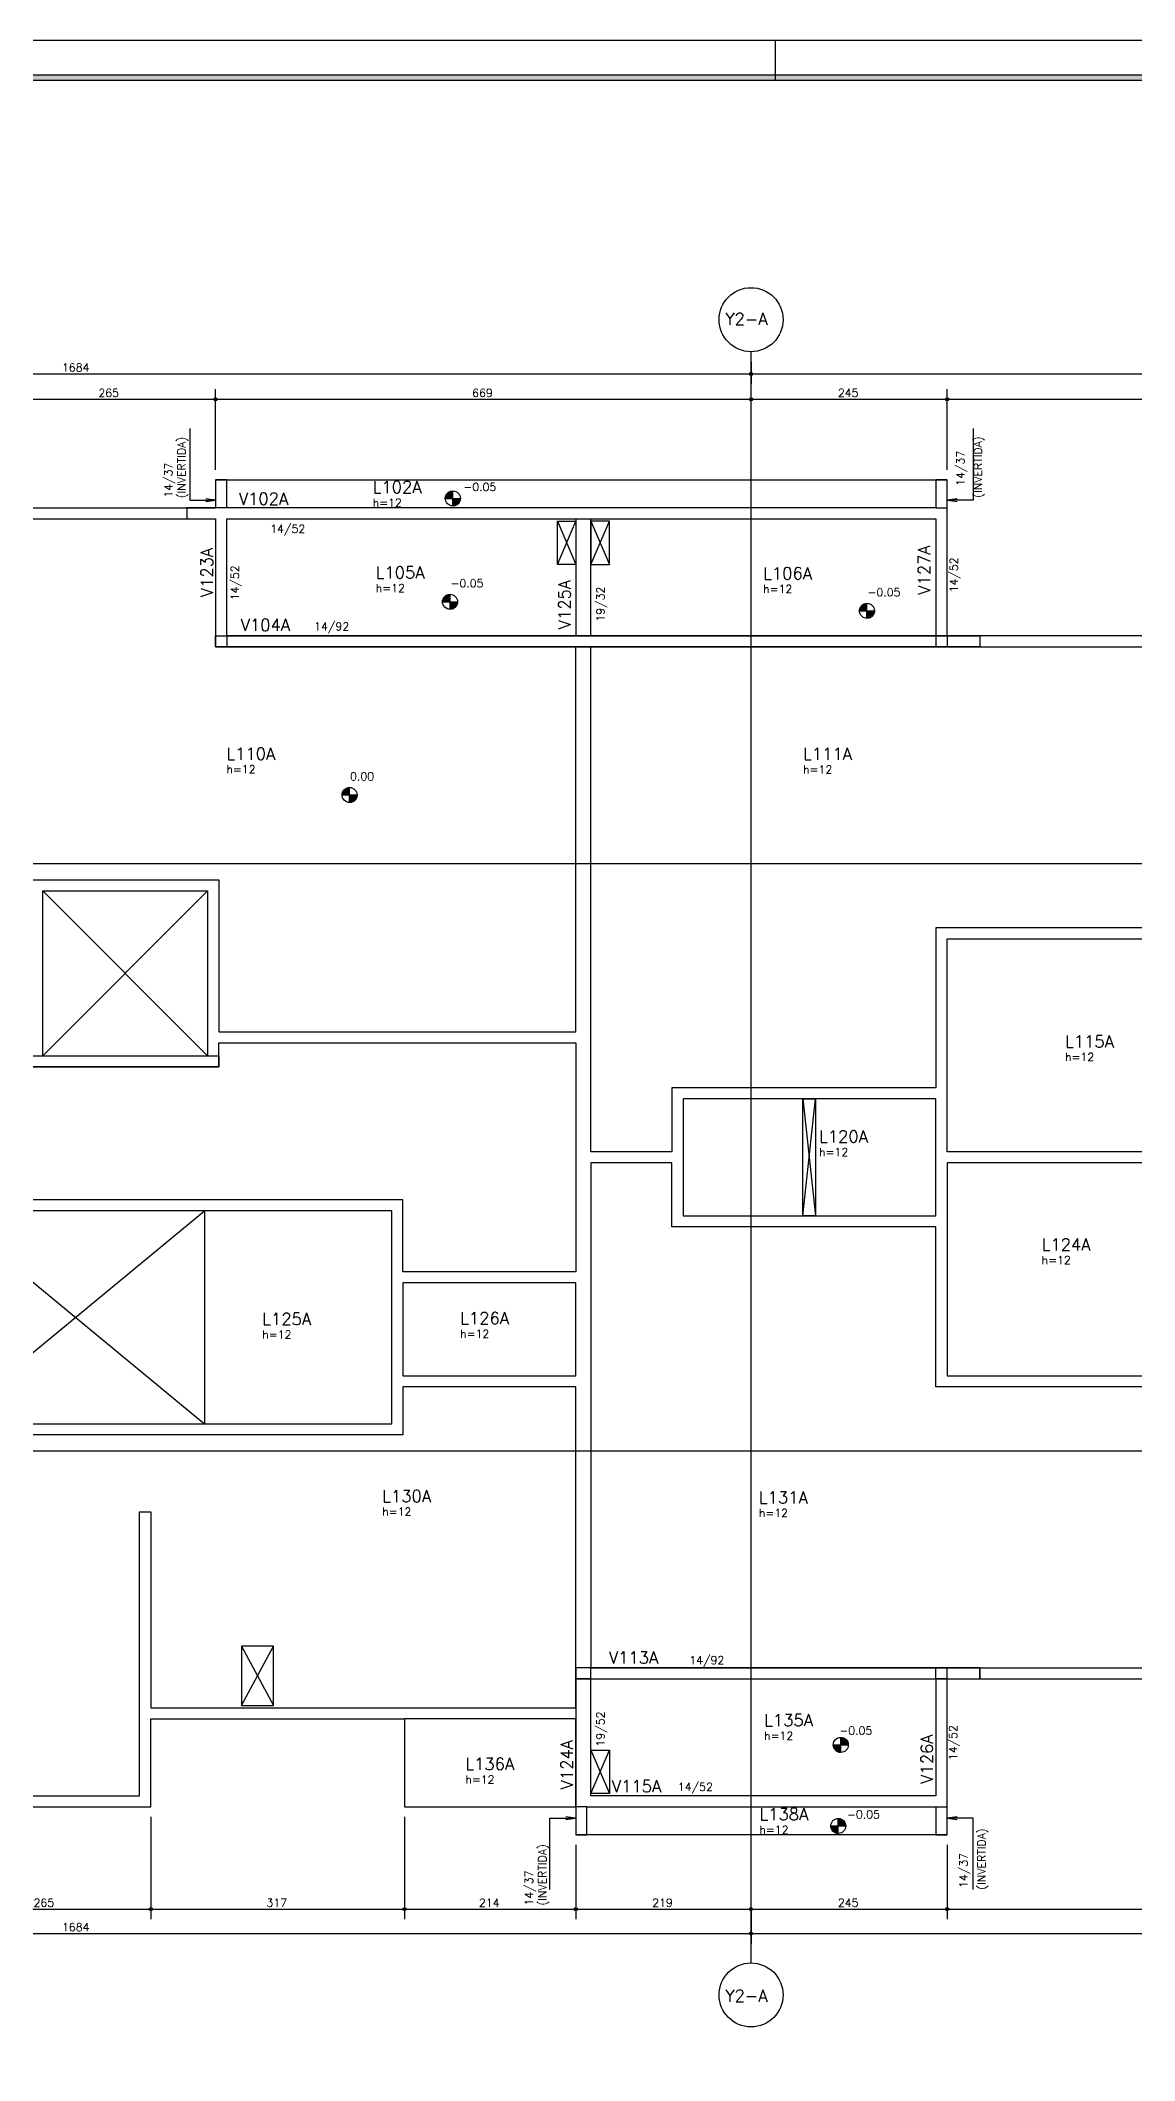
# Model space of a CAD drawing. Extents: x 187 to 6132, y -1204 to 3001.
# Drawn here: x 2439 to 3806, y 476 to 3001 of the extents above; entities that cross this region are included whole.
import ezdxf

# ---------------------------------------------------------------- set-up
doc = ezdxf.new("R2010")
doc.units = 0
doc.header["$LTSCALE"] = 100
doc.header["$MEASUREMENT"] = 0
doc.linetypes.add('ESTILO_TQS_0001', pattern=[0.85, 0.7, -0.15])
doc.linetypes.add('ESTILO_TQS_0002', pattern=[0.3, 0.2, -0.1])
doc.layers.get('0').update_dxf_attribs({"color": 245, "linetype": 'CONTINUOUS'})
for name, color, linetype in [('01', 7, 'CONTINUOUS'), ('10', 7, 'CONTINUOUS'), ('100', 7, 'CONTINUOUS'), ('104', 7, 'CONTINUOUS'), ('11', 7, 'CONTINUOUS'), ('13', 7, 'CONTINUOUS'), ('18', 4, 'CONTINUOUS'), ('19', 5, 'CONTINUOUS'), ('201', 7, 'ESTILO_TQS_0001'), ('210', 7, 'ESTILO_TQS_0002'), ('221', 102, 'CONTINUOUS'), ('223', 6, 'CONTINUOUS'), ('8', 7, 'CONTINUOUS')]:
    doc.layers.add(name, color=color, linetype=linetype)
doc.styles.get("Standard").update_dxf_attribs({"font": 'ROMANS.SHX'})

msp = doc.modelspace()

# ---------------------------------------------------------------- linework, layer by layer
for p, q in [((3356.530458, 3000.709975), (3356.530458, 2950.709975)), ((2944.589931, 2428.243422), (2963.339931, 2428.243422)), ((2944.612864, 2428.838023), (2953.964895, 2428.838023)), ((2944.665641, 2429.43266), (2953.964895, 2429.43266)), ((2944.761163, 2430.027297), (2953.964895, 2430.027297)), ((2944.896633, 2430.621934), (2953.964895, 2430.621934)), ((2945.073837, 2431.216535), (2953.964895, 2431.216535)), ((2945.295316, 2431.811207), (2953.964895, 2431.811207)), ((2945.56461, 2432.405808), (2953.964895, 2432.405808)), ((2945.886475, 2433.000445), (2953.964895, 2433.000445)), ((2946.267492, 2433.595082), (2953.964895, 2433.595082)), ((2946.71703, 2434.189719), (2953.964895, 2434.189719)), ((2947.248751, 2434.78432), (2953.964895, 2434.78432)), ((2947.884256, 2435.379001), (2953.964895, 2435.379001)), ((2948.660702, 2435.973602), (2953.964895, 2435.973602)), ((2949.653548, 2436.568239), (2953.964895, 2436.568239)), ((2951.078087, 2437.162876), (2953.964895, 2437.162876)), ((2953.964931, 2418.868422), (2953.964931, 2437.618422)), ((2953.964931, 2418.868422), (2953.964931, 2437.618422)), ((2953.964931, 2418.868422), (2953.964931, 2428.243422)), ((2953.964931, 2428.243422), (2963.339931, 2428.243422)), ((2953.964931, 2427.648786), (2963.319919, 2427.648786)), ((2953.964931, 2427.054149), (2963.264185, 2427.054149)), ((2953.964931, 2426.459512), (2963.168627, 2426.459512)), ((2953.964931, 2425.864875), (2963.033194, 2425.864875)), ((2953.964931, 2425.270274), (2962.855989, 2425.270274)), ((2953.964931, 2424.675637), (2962.63451, 2424.675637)), ((2962.63451, 2424.675637), (2962.365216, 2424.081001)), ((2962.855989, 2425.270274), (2962.63451, 2424.675637)), ((2963.033194, 2425.864875), (2962.855989, 2425.270274)), ((2963.168627, 2426.459512), (2963.033194, 2425.864875)), ((2963.264185, 2427.054149), (2963.168627, 2426.459512)), ((2963.319919, 2427.648786), (2963.264185, 2427.054149)), ((2963.339931, 2428.243422), (2963.319919, 2427.648786)), ((2953.964931, 2424.081001), (2962.365216, 2424.081001)), ((2953.964931, 2423.486364), (2962.043351, 2423.486364)), ((2953.964931, 2422.891727), (2961.662334, 2422.891727)), ((2953.964931, 2422.297081), (2961.212832, 2422.297081)), ((2953.964931, 2421.702444), (2960.681075, 2421.702444)), ((2953.964931, 2421.107852), (2960.04557, 2421.107852)), ((2953.964931, 2420.513207), (2959.269125, 2420.513207)), ((2953.964931, 2419.91857), (2958.276278, 2419.91857)), ((2953.964931, 2419.323933), (2956.851775, 2419.323933)), ((2954.42001, 2418.879474), (2953.964931, 2418.868422)), ((2955.099719, 2418.937356), (2954.42001, 2418.879474)), ((2955.774878, 2419.044797), (2955.099719, 2418.937356)), ((2956.838768, 2419.323933), (2955.774878, 2419.044797)), ((2958.266523, 2419.91857), (2956.838768, 2419.323933)), ((2959.262803, 2420.513207), (2958.266523, 2419.91857)), ((2960.039547, 2421.107852), (2959.262803, 2420.513207)), ((2960.675971, 2421.702444), (2960.039547, 2421.107852)), ((2961.206136, 2422.297081), (2960.675971, 2421.702444)), ((2961.657293, 2422.891727), (2961.206136, 2422.297081)), ((2962.043351, 2423.486364), (2961.657293, 2422.891727)), ((2962.365216, 2424.081001), (2962.043351, 2423.486364)), ((2941.057675, 2299.03491), (2959.807675, 2299.03491)), ((2941.080607, 2299.629511), (2950.432639, 2299.629511)), ((2941.133384, 2300.224148), (2950.432639, 2300.224148)), ((2941.228907, 2300.818785), (2950.432639, 2300.818785)), ((2941.364376, 2301.413422), (2950.432639, 2301.413422)), ((2941.541581, 2302.008023), (2950.432639, 2302.008023)), ((2941.76306, 2302.602695), (2950.432639, 2302.602695)), ((2942.032354, 2303.197296), (2950.432639, 2303.197296)), ((2942.354219, 2303.791933), (2950.432639, 2303.791933)), ((2942.735235, 2304.38657), (2950.432639, 2304.38657)), ((2943.184774, 2304.981207), (2950.432639, 2304.981207)), ((2943.716495, 2305.575808), (2950.432639, 2305.575808)), ((2944.351999, 2306.170489), (2950.432639, 2306.170489)), ((2945.128445, 2306.76509), (2950.432639, 2306.76509)), ((2946.121292, 2307.359727), (2950.432639, 2307.359727)), ((2947.545831, 2307.954364), (2950.432639, 2307.954364)), ((2950.432675, 2289.65991), (2950.432675, 2308.40991)), ((2950.432675, 2289.65991), (2950.432675, 2308.40991)), ((2950.432675, 2289.65991), (2950.432675, 2299.03491)), ((2950.432675, 2299.03491), (2959.807675, 2299.03491)), ((2950.432675, 2298.440273), (2959.787663, 2298.440273)), ((2959.787663, 2298.440273), (2959.731929, 2297.845637)), ((2959.807675, 2299.03491), (2959.787663, 2298.440273)), ((2950.432675, 2297.845637), (2959.731929, 2297.845637)), ((2950.432675, 2297.251), (2959.636371, 2297.251)), ((2950.432675, 2296.656363), (2959.500937, 2296.656363)), ((2950.432675, 2296.061762), (2959.323733, 2296.061762)), ((2950.432675, 2295.467125), (2959.102254, 2295.467125)), ((2950.432675, 2294.872488), (2958.83296, 2294.872488)), ((2950.432675, 2294.277852), (2958.511095, 2294.277852)), ((2950.432675, 2293.683215), (2958.130078, 2293.683215)), ((2950.432675, 2293.088569), (2957.680576, 2293.088569)), ((2950.432675, 2292.493932), (2957.148819, 2292.493932)), ((2950.432675, 2291.89934), (2956.513314, 2291.89934)), ((2950.432675, 2291.304695), (2955.736868, 2291.304695)), ((2950.432675, 2290.710058), (2954.744022, 2290.710058)), ((2950.432675, 2290.115421), (2953.319518, 2290.115421)), ((2950.887754, 2289.670962), (2950.432675, 2289.65991)), ((2951.567463, 2289.728843), (2950.887754, 2289.670962)), ((2952.242621, 2289.836284), (2951.567463, 2289.728843)), ((2953.306511, 2290.115421), (2952.242621, 2289.836284)), ((2954.734266, 2290.710058), (2953.306511, 2290.115421)), ((2955.730547, 2291.304695), (2954.734266, 2290.710058)), ((2956.507291, 2291.89934), (2955.730547, 2291.304695)), ((2957.143715, 2292.493932), (2956.507291, 2291.89934)), ((2957.67388, 2293.088569), (2957.143715, 2292.493932)), ((2958.125036, 2293.683215), (2957.67388, 2293.088569)), ((2958.511095, 2294.277852), (2958.125036, 2293.683215)), ((2958.83296, 2294.872488), (2958.511095, 2294.277852)), ((2959.102254, 2295.467125), (2958.83296, 2294.872488)), ((2959.323733, 2296.061762), (2959.102254, 2295.467125)), ((2959.500937, 2296.656363), (2959.323733, 2296.061762)), ((2959.636371, 2297.251), (2959.500937, 2296.656363)), ((2959.731929, 2297.845637), (2959.636371, 2297.251)), ((3462.073773, 2287.731421), (3480.823773, 2287.731421)), ((3462.096705, 2288.326022), (3471.448737, 2288.326022)), ((3462.149482, 2288.920659), (3471.448737, 2288.920659)), ((3462.245005, 2289.515295), (3471.448737, 2289.515295)), ((3462.380474, 2290.109932), (3471.448737, 2290.109932)), ((3462.557679, 2290.704533), (3471.448737, 2290.704533)), ((3462.779158, 2291.299206), (3471.448737, 2291.299206)), ((3463.048452, 2291.893807), (3471.448737, 2291.893807)), ((3463.370317, 2292.488444), (3471.448737, 2292.488444)), ((3463.751333, 2293.08308), (3471.448737, 2293.08308)), ((3464.200872, 2293.677717), (3471.448737, 2293.677717)), ((3464.732593, 2294.272318), (3471.448737, 2294.272318)), ((3465.368097, 2294.867), (3471.448737, 2294.867)), ((3466.144543, 2295.461601), (3471.448737, 2295.461601)), ((3467.13739, 2296.056238), (3471.448737, 2296.056238)), ((3468.561929, 2296.650874), (3471.448737, 2296.650874)), ((3471.448773, 2278.356421), (3471.448773, 2297.106421)), ((3471.448773, 2278.356421), (3471.448773, 2297.106421)), ((3471.448773, 2278.356421), (3471.448773, 2287.731421)), ((3471.448773, 2287.731421), (3480.823773, 2287.731421)), ((3471.448773, 2287.136784), (3480.803761, 2287.136784)), ((3471.448773, 2286.542147), (3480.748027, 2286.542147)), ((3471.448773, 2285.94751), (3480.652469, 2285.94751)), ((3471.448773, 2285.352874), (3480.517035, 2285.352874)), ((3471.448773, 2284.758272), (3480.339831, 2284.758272)), ((3471.448773, 2284.163636), (3480.118352, 2284.163636)), ((3471.448773, 2283.568999), (3479.849058, 2283.568999)), ((3471.448773, 2282.974362), (3479.527193, 2282.974362)), ((3471.448773, 2282.379725), (3479.146176, 2282.379725)), ((3471.448773, 2281.78508), (3478.696674, 2281.78508)), ((3471.448773, 2281.190443), (3478.164917, 2281.190443)), ((3471.448773, 2280.595851), (3477.529412, 2280.595851)), ((3471.448773, 2280.001205), (3476.752966, 2280.001205)), ((3471.448773, 2279.406568), (3475.76012, 2279.406568)), ((3471.448773, 2278.811931), (3474.335616, 2278.811931)), ((3471.903852, 2278.367472), (3471.448773, 2278.356421)), ((3472.583561, 2278.425354), (3471.903852, 2278.367472)), ((3473.258719, 2278.532795), (3472.583561, 2278.425354)), ((3474.322609, 2278.811931), (3473.258719, 2278.532795)), ((3475.750364, 2279.406568), (3474.322609, 2278.811931)), ((3476.746645, 2280.001205), (3475.750364, 2279.406568)), ((3477.523389, 2280.595851), (3476.746645, 2280.001205)), ((3478.159813, 2281.190443), (3477.523389, 2280.595851)), ((3478.689978, 2281.78508), (3478.159813, 2281.190443)), ((3479.141134, 2282.379725), (3478.689978, 2281.78508)), ((3479.527193, 2282.974362), (3479.141134, 2282.379725)), ((3479.849058, 2283.568999), (3479.527193, 2282.974362)), ((3480.118352, 2284.163636), (3479.849058, 2283.568999)), ((3480.339831, 2284.758272), (3480.118352, 2284.163636)), ((3480.517035, 2285.352874), (3480.339831, 2284.758272)), ((3480.652469, 2285.94751), (3480.517035, 2285.352874)), ((3480.748027, 2286.542147), (3480.652469, 2285.94751)), ((3480.803761, 2287.136784), (3480.748027, 2286.542147)), ((3480.823773, 2287.731421), (3480.803761, 2287.136784)), ((2815.559702, 2057.510357), (2834.309702, 2057.510357)), ((2815.582635, 2058.104958), (2824.934666, 2058.104958)), ((2815.635412, 2058.699595), (2824.934666, 2058.699595)), ((2815.730934, 2059.294232), (2824.934666, 2059.294232)), ((2815.866404, 2059.888869), (2824.934666, 2059.888869)), ((2816.043608, 2060.48347), (2824.934666, 2060.48347)), ((2816.265087, 2061.078142), (2824.934666, 2061.078142)), ((2816.534381, 2061.672743), (2824.934666, 2061.672743)), ((2816.856246, 2062.26738), (2824.934666, 2062.26738)), ((2817.237263, 2062.862017), (2824.934666, 2062.862017)), ((2817.686801, 2063.456654), (2824.934666, 2063.456654)), ((2818.218522, 2064.051255), (2824.934666, 2064.051255)), ((2818.854027, 2064.645936), (2824.934666, 2064.645936)), ((2819.630473, 2065.240537), (2824.934666, 2065.240537)), ((2820.623319, 2065.835174), (2824.934666, 2065.835174)), ((2822.047859, 2066.429811), (2824.934666, 2066.429811)), ((2824.934702, 2048.135357), (2824.934702, 2066.885357)), ((2824.934702, 2048.135357), (2824.934702, 2066.885357)), ((2824.934702, 2048.135357), (2824.934702, 2057.510357)), ((2824.934702, 2057.510357), (2834.309702, 2057.510357)), ((2824.934702, 2056.91572), (2834.28969, 2056.91572)), ((2824.934702, 2056.321084), (2834.233957, 2056.321084)), ((2824.934702, 2055.726447), (2834.138398, 2055.726447)), ((2824.934702, 2055.13181), (2834.002965, 2055.13181)), ((2824.934702, 2054.537209), (2833.82576, 2054.537209)), ((2824.934702, 2053.942572), (2833.604281, 2053.942572)), ((2824.934702, 2053.347935), (2833.334987, 2053.347935)), ((2824.934702, 2052.753299), (2833.013122, 2052.753299)), ((2824.934702, 2052.158662), (2832.632106, 2052.158662)), ((2824.934702, 2051.564016), (2832.182603, 2051.564016)), ((2824.934702, 2050.969379), (2831.650846, 2050.969379)), ((2824.934702, 2050.374787), (2831.015342, 2050.374787)), ((2824.934702, 2049.780141), (2830.238896, 2049.780141)), ((2824.934702, 2049.185505), (2829.246049, 2049.185505)), ((2824.934702, 2048.590868), (2827.821546, 2048.590868)), ((2825.389781, 2048.146409), (2824.934702, 2048.135357)), ((2826.069491, 2048.20429), (2825.389781, 2048.146409)), ((2826.744649, 2048.311731), (2826.069491, 2048.20429)), ((2827.808539, 2048.590868), (2826.744649, 2048.311731)), ((2829.236294, 2049.185505), (2827.808539, 2048.590868)), ((2830.232574, 2049.780141), (2829.236294, 2049.185505)), ((2831.009318, 2050.374787), (2830.232574, 2049.780141)), ((2831.645742, 2050.969379), (2831.009318, 2050.374787)), ((2832.175908, 2051.564016), (2831.645742, 2050.969379)), ((2832.627064, 2052.158662), (2832.175908, 2051.564016)), ((2833.013122, 2052.753299), (2832.627064, 2052.158662)), ((2833.334987, 2053.347935), (2833.013122, 2052.753299)), ((2833.604281, 2053.942572), (2833.334987, 2053.347935)), ((2833.82576, 2054.537209), (2833.604281, 2053.942572)), ((2834.002965, 2055.13181), (2833.82576, 2054.537209)), ((2834.138398, 2055.726447), (2834.002965, 2055.13181)), ((2834.233957, 2056.321084), (2834.138398, 2055.726447)), ((2834.28969, 2056.91572), (2834.233957, 2056.321084)), ((2834.309702, 2057.510357), (2834.28969, 2056.91572)), ((3429.373797, 870.173966), (3448.123797, 870.173966)), ((3429.39673, 869.579365), (3438.748762, 869.579365)), ((3429.449507, 868.984729), (3438.748762, 868.984729)), ((3429.54503, 868.390092), (3438.748762, 868.390092)), ((3429.680499, 867.795455), (3438.748762, 867.795455)), ((3429.857704, 867.200854), (3438.748762, 867.200854)), ((3430.079183, 866.606181), (3438.748762, 866.606181)), ((3430.348476, 866.01158), (3438.748762, 866.01158)), ((3430.670341, 865.416944), (3438.748762, 865.416944)), ((3431.051358, 864.822307), (3438.748762, 864.822307)), ((3431.500896, 864.22767), (3438.748762, 864.22767)), ((3432.032617, 863.633069), (3438.748762, 863.633069)), ((3432.668122, 863.038387), (3438.748762, 863.038387)), ((3433.444568, 862.443786), (3438.748762, 862.443786)), ((3434.437415, 861.84915), (3438.748762, 861.84915)), ((3435.861954, 861.254513), (3438.748762, 861.254513)), ((3438.748797, 860.798966), (3438.748797, 879.548966)), ((3438.748797, 860.798966), (3438.748797, 879.548966)), ((3438.748797, 879.093456), (3441.635641, 879.093456)), ((3438.748797, 878.498819), (3443.060144, 878.498819)), ((3438.748797, 877.904182), (3444.052991, 877.904182)), ((3438.748797, 877.309536), (3444.829437, 877.309536)), ((3438.748797, 876.714944), (3445.464941, 876.714944)), ((3438.748797, 876.120308), (3445.996698, 876.120308)), ((3438.748797, 875.525662), (3446.446201, 875.525662)), ((3438.748797, 874.931025), (3446.827217, 874.931025)), ((3438.748797, 874.336388), (3447.149083, 874.336388)), ((3438.748797, 873.741751), (3447.418376, 873.741751)), ((3438.748797, 873.147115), (3447.639855, 873.147115)), ((3438.748797, 872.552514), (3447.81706, 872.552514)), ((3438.748797, 871.957877), (3447.952494, 871.957877)), ((3438.748797, 871.36324), (3448.048052, 871.36324)), ((3438.748797, 870.768603), (3448.103785, 870.768603)), ((3426.205217, 768.906127), (3444.955217, 768.906127)), ((3426.22815, 768.311526), (3435.580182, 768.311526)), ((3426.280927, 767.716889), (3435.580182, 767.716889)), ((3426.37645, 767.122252), (3435.580182, 767.122252)), ((3426.511919, 766.527615), (3435.580182, 766.527615)), ((3426.689124, 765.933014), (3435.580182, 765.933014)), ((3426.910603, 765.338342), (3435.580182, 765.338342)), ((3427.179896, 764.743741), (3435.580182, 764.743741)), ((3427.501761, 764.149104), (3435.580182, 764.149104)), ((3427.882778, 763.554467), (3435.580182, 763.554467)), ((3428.332316, 762.95983), (3435.580182, 762.95983)), ((3428.864038, 762.365229), (3435.580182, 762.365229)), ((3429.499542, 761.770548), (3435.580182, 761.770548)), ((3430.275988, 761.175947), (3435.580182, 761.175947)), ((3431.268835, 760.58131), (3435.580182, 760.58131)), ((3432.693374, 759.986673), (3435.580182, 759.986673)), ((3435.580217, 759.531127), (3435.580217, 778.281127)), ((3435.580217, 759.531127), (3435.580217, 778.281127)), ((3435.580217, 777.825616), (3438.467061, 777.825616)), ((3435.580217, 777.230979), (3439.891564, 777.230979)), ((3435.580217, 776.636342), (3440.884411, 776.636342)), ((3435.580217, 776.041697), (3441.660857, 776.041697)), ((3435.580217, 775.447105), (3442.296361, 775.447105)), ((3435.580217, 774.852468), (3442.828118, 774.852468)), ((3435.580217, 774.257822), (3443.277621, 774.257822)), ((3435.580217, 773.663185), (3443.658638, 773.663185)), ((3435.580217, 773.068548), (3443.980503, 773.068548)), ((3435.580217, 772.473912), (3444.249796, 772.473912)), ((3435.580217, 771.879275), (3444.471275, 771.879275)), ((3435.580217, 771.284674), (3444.64848, 771.284674)), ((3435.580217, 770.690037), (3444.783914, 770.690037)), ((3435.580217, 770.0954), (3444.879472, 770.0954)), ((3435.580217, 769.500763), (3444.935205, 769.500763))]:
    msp.add_line(p, q)
for points in [[(186.530458, -1204.290025), (6131.530458, -1204.290025), (6131.530458, 3000.709975), (186.530458, 3000.709975), (186.530458, -1204.290025)], [(6081.530458, -1154.290025), (6081.530458, -1161.290025), (304.530458, -1161.290025), (304.530458, 2957.709975), (6081.530458, 2957.709975), (6081.530458, 2950.709975), (311.530458, 2950.709975), (311.530458, -1154.290025), (6081.530458, -1154.290025)], [(311.530458, -1154.290025), (6081.530458, -1154.290025), (6081.530458, 2950.709975), (311.530458, 2950.709975), (311.530458, -1154.290025)]]:
    msp.add_lwpolyline(points)
for centre in [(2953.964931, 2428.243422), (2950.432675, 2299.03491), (3471.448773, 2287.731421), (2824.934702, 2057.510357), (3438.748797, 870.173966), (3435.580217, 768.906127)]:
    msp.add_circle(centre, 9.375)
for points in [[(311.530458, 2950.709975), (304.530458, 2957.709975), (6081.530458, 2957.709975)], [(311.530458, 2950.709975), (6081.530458, 2957.709975), (6081.530458, 2950.709975)]]:
    msp.add_solid(points)
at = {"layer": '01'}
for p, q in [((2671.596, 2451.626), (3557.596, 2451.626464)), ((2392.595874, 2416.626464), (2657.596, 2416.626464)), ((2406.595874, 2402.626464), (2657.595874, 2402.626464)), ((2671.596, 2416.626), (2657.596, 2416.626)), ((3557.595874, 2416.626464), (3571.596, 2416.626464)), ((4326.595874, 2256.626464), (3571.595874, 2256.626464)), ((3107.595874, 1761.626464), (3107.595874, 2242.626464)), ((2406.595874, 1951.626464), (2661.595874, 1951.626464)), ((2661.595874, 1951.626464), (2661.595874, 1761.626464)), ((2441.595874, 1731.626464), (2441.595874, 1937.626464)), ((2441.595874, 1937.626464), (2647.595874, 1937.626464)), ((2647.595874, 1937.626464), (2647.595874, 1731.626464)), ((2661.595874, 1761.626464), (3107.595874, 1761.626464)), ((2661.595874, 1717.626464), (2661.595874, 1747.626464)), ((2661.595874, 1747.626464), (3107.595874, 1747.626464)), ((3107.595874, 1747.626464), (3107.595874, 1461.626464)), ((2207.595874, 1717.626464), (2661.595874, 1717.626464)), ((2441.595874, 1731.626464), (2647.595874, 1731.626464)), ((2891.595874, 1551.626464), (2381.595874, 1551.626464)), ((2891.595874, 1461.626464), (2891.595874, 1551.626464)), ((2877.595874, 1537.626464), (2381.595874, 1537.626464)), ((2643.595874, 1537.626464), (2643.595874, 1411.626464)), ((2877.595874, 1271.626464), (2877.595874, 1537.626464)), ((3107.595874, 1461.626464), (2891.595874, 1461.626464)), ((2643.595874, 1411.626464), (2643.595874, 1271.626464)), ((2321.595874, 1271.626464), (2877.595874, 1271.626464)), ((3571.595874, 952.626464), (4326.595874, 952.626464)), ((2576.595874, 792.626464), (2576.595874, 902.626464)), ((2576.595874, 902.626464), (2893.595874, 902.626464)), ((2893.595874, 902.626464), (2893.595874, 792.626464)), ((2311.595874, 792.626464), (2576.595874, 792.626464)), ((2893.595874, 792.626464), (3107.595874, 792.626464)), ((3121.595874, 792.626464), (3107.595874, 792.626464)), ((3557.595874, 792.626464), (3571.596, 792.626464)), ((3571.596, 757.626464), (3107.595874, 757.626))]:
    msp.add_line(p, q, dxfattribs=at)
for points in [[(2657.596, 2451.626), (2657.596, 2416.626)], [(2657.596, 2451.626), (2671.596, 2451.626)], [(2671.596, 2416.626), (2671.596, 2451.626)], [(3557.596, 2451.626464), (3557.596, 2416.626)], [(3557.596, 2451.626464), (3571.596, 2451.626464)], [(3571.596, 2409.626), (3571.596, 2451.626464)], [(2657.596, 2416.626), (2621.596, 2416.626)], [(2621.596, 2416.626), (2621.596, 2402.626)], [(2621.596, 2402.626), (2657.596, 2402.626)], [(2657.596, 2402.626), (2657.596, 2242.626)], [(3117.095874, 2416.626), (2671.596, 2416.626)], [(2671.596, 2402.626), (3107.595874, 2402.626)], [(2671.596, 2256.626), (2671.596, 2402.626)], [(3107.595874, 2402.626), (3107.595874, 2256.626)], [(3557.596, 2416.626), (3117.095874, 2416.626)], [(3126.595874, 2402.626), (3557.596, 2402.626)], [(3126.595874, 2256.626), (3126.595874, 2402.626)], [(3557.596, 2402.626), (3557.596, 2256.626)], [(3571.596, 2256.626), (3571.596, 2409.626)], [(2657.596, 2256.626), (2671.596, 2256.626)], [(2657.596, 2256.626), (2671.596, 2256.626)], [(3107.595874, 2256.626), (2671.596, 2256.626)], [(3126.595874, 2256.626), (3107.595874, 2256.626)], [(3557.596, 2256.626), (3126.595874, 2256.626)], [(3571.596, 2256.626), (3557.596, 2256.626)], [(3571.596, 2256.626), (3557.596, 2256.626)], [(3612.596, 2256.626), (3571.596, 2256.626)], [(3612.596, 2256.626), (3612.596, 2242.626)], [(2657.596, 2242.626), (3117.095874, 2242.626)], [(3117.095874, 2242.626), (3564.596, 2242.626)], [(4032.595874, 1982.626464), (4046.595874, 1982.626464), (4046.595874, 2242.626464), (4312.595874, 2242.626464), (4312.595874, 1756.626464), (3886.595874, 1756.626464), (3886.595874, 1891.626464), (3557.595874, 1891.626464), (3557.595874, 1691.626464), (3227.595874, 1691.626464), (3227.595874, 1611.626464), (3126.595874, 1611.626464), (3126.595874, 2242.626464), (3892.595874, 2242.626464), (3892.595874, 1982.626464), (3906.595874, 1982.626464), (3906.595874, 2242.626464), (4032.595874, 2242.626464), (4032.595874, 1982.626464)], [(3564.596, 2242.626), (3612.596, 2242.626)], [(3872.595874, 1877.626464), (3872.595874, 1611.626464), (3571.595874, 1611.626464), (3571.595874, 1877.626464), (3872.595874, 1877.626464)], [(2207.595874, 1731.626464), (2661.595874, 1731.626464), (2661.595874, 1717.626464), (2207.595874, 1717.626464), (2207.595874, 1731.626464)], [(3241.595874, 1531.626464), (3557.595874, 1531.626464), (3557.595874, 1677.626464), (3241.595874, 1677.626464), (3241.595874, 1531.626464)], [(4032.595874, 1226.626464), (4046.595874, 1226.626464), (4046.595874, 966.626464), (4312.595874, 966.626464), (4312.595874, 1452.626464), (3886.595874, 1452.626464), (3886.595874, 1317.626464), (3557.595874, 1317.626464), (3557.595874, 1517.626464), (3227.595874, 1517.626464), (3227.595874, 1597.626464), (3126.595874, 1597.626464), (3126.595874, 966.626464), (3892.595874, 966.626464), (3892.595874, 1226.626464), (3906.595874, 1226.626464), (3906.595874, 966.626464), (4032.595874, 966.626464), (4032.595874, 1226.626464)], [(3872.595874, 1331.626464), (3872.595874, 1597.626464), (3571.595874, 1597.626464), (3571.595874, 1331.626464), (3872.595874, 1331.626464)], [(3107.595874, 916.626464), (3107.595874, 1317.626464), (2891.595874, 1317.626464), (2891.595874, 1257.626464), (2307.595874, 1257.626464), (2307.595874, 1447.626464), (1861.595874, 1447.626464), (1861.595874, 966.626464), (2311.595874, 966.626464), (2311.595874, 806.626464), (2562.595874, 806.626464), (2562.595874, 1161.626464), (2576.595874, 1161.626464), (2576.595874, 916.626464), (3107.595874, 916.626464)], [(3087.095874, 1447.626464), (2891.595874, 1447.626464), (2891.595874, 1331.626464), (3107.595874, 1331.626464), (3107.595874, 1447.626464), (3087.095874, 1447.626464)], [(3107.595874, 966.626), (3107.595874, 799.626)], [(3564.596, 966.626), (3107.595874, 966.626)], [(3612.596, 966.626), (3564.596, 966.626)], [(3612.596, 966.626), (3612.596, 952.626)], [(3107.595874, 952.626), (3126.595874, 952.626)], [(3126.595874, 806.626), (3126.595874, 952.626)], [(3126.595874, 952.626), (3557.596, 952.626)], [(3557.596, 952.626), (3557.596, 806.626)], [(3571.596, 952.626), (3557.596, 952.626)], [(3571.596, 799.626), (3571.596, 952.626)], [(3571.596, 952.626), (3612.596, 952.626)], [(3107.595874, 792.626464), (3107.595874, 902.626464), (2893.595874, 902.626464)], [(3107.595874, 799.626), (3107.595874, 757.626)], [(3121.595874, 792.626), (3557.596, 792.626)], [(3557.596, 806.626), (3126.595874, 806.626)], [(3571.596, 757.626464), (3571.596, 799.626)], [(3107.595874, 757.626), (3121.595874, 757.626)], [(3557.596, 757.626464), (3571.596, 757.626464)]]:
    msp.add_lwpolyline(points, dxfattribs=at)
at = {"layer": '100'}
for points in [[(3571.596, 2256.626), (3571.596, 2409.626), (3571.596, 2451.626464), (3557.596, 2451.626464), (3557.596, 2416.626), (3117.095874, 2416.626), (2671.596, 2416.626), (2671.596, 2451.626), (2657.596, 2451.626), (2657.596, 2416.626), (2621.596, 2416.626), (2621.596, 2402.626), (2657.596, 2402.626), (2657.596, 2256.626), (2671.596, 2256.626), (2671.596, 2402.626), (3107.595874, 2402.626), (3107.595874, 2256.626), (3126.595874, 2256.626), (3126.595874, 2402.626), (3557.596, 2402.626), (3557.596, 2256.626), (3571.596, 2256.626)], [(2657.596, 2256.626), (2671.596, 2256.626), (3107.595874, 2256.626), (3126.595874, 2256.626), (3557.596, 2256.626), (3571.596, 2256.626), (3612.596, 2256.626), (3612.596, 2242.626), (3564.596, 2242.626), (3117.095874, 2242.626), (2657.596, 2242.626), (2657.596, 2256.626)], [(2207.595874, 1731.626464), (2661.595874, 1731.626464), (2661.595874, 1717.626464), (2207.595874, 1717.626464), (2207.595874, 1731.626464)], [(3107.595874, 966.626), (3107.595874, 952.626), (3126.595874, 952.626), (3557.596, 952.626), (3571.596, 952.626), (3612.596, 952.626), (3612.596, 966.626), (3564.596, 966.626), (3107.595874, 966.626)], [(3557.596, 952.626), (3557.596, 806.626), (3126.595874, 806.626), (3126.595874, 952.626), (3107.595874, 952.626), (3107.595874, 799.626), (3107.595874, 757.626), (3121.595874, 757.626), (3121.595874, 792.626), (3557.596, 792.626), (3557.596, 757.626464), (3571.596, 757.626464), (3571.596, 799.626), (3571.596, 952.626), (3557.596, 952.626)]]:
    msp.add_lwpolyline(points, dxfattribs=at)
at = {"layer": '104'}
for points in [[(2671.595874, 2451.626464), (3557.595874, 2451.626464), (3557.595874, 2416.626464), (2671.595874, 2416.626464), (2671.595874, 2451.626464)], [(2671.595874, 2402.626464), (3107.595874, 2402.626464), (3107.595874, 2256.626464), (2671.595874, 2256.626464), (2671.595874, 2402.626464)], [(3126.595874, 2402.626464), (3557.595874, 2402.626464), (3557.595874, 2256.626464), (3126.595874, 2256.626464), (3126.595874, 2402.626464)], [(3126.595874, 952.626464), (3557.595874, 952.626464), (3557.595874, 806.626464), (3126.595874, 806.626464), (3126.595874, 952.626464)], [(3121.595874, 792.626464), (3557.595874, 792.626464), (3557.595874, 757.626464), (3121.595874, 757.626464), (3121.595874, 792.626464)]]:
    msp.add_lwpolyline(points, dxfattribs=at)
at = {"layer": '18'}
for p, q in [((3326.595874, 597.626464), (3326.595874, 2611.626464)), ((4486.595874, 1971.626464), (482.595874, 1971.626464)), ((482.595874, 1237.626464), (4486.595874, 1237.626464))]:
    msp.add_line(p, q, dxfattribs=at)
for centre in [(3326.595874, 2651.626464), (3326.595874, 557.626464)]:
    msp.add_circle(centre, 40, dxfattribs=at)
at = {"layer": '19'}
for p, q in [((2441.595874, 1937.626464), (2647.595874, 1731.626464)), ((2441.595874, 1731.626464), (2647.595874, 1937.626464)), ((2321.595874, 1537.626464), (2643.595874, 1271.626464)), ((2321.595874, 1271.626464), (2643.595874, 1537.626464))]:
    msp.add_line(p, q, dxfattribs=at)
at = {"layer": '201'}
for points in [[(3121.595874, 757.626), (3121.595874, 792.626)], [(3557.596, 792.626), (3557.596, 757.626464)]]:
    msp.add_lwpolyline(points, dxfattribs=at)
at = {"layer": '210'}
for p, q in [((3107.595874, 2402.626464), (3126.595874, 2402.626464)), ((2671.596, 2256.626), (2671.596, 2242.626)), ((3557.596, 2256.626), (3557.596, 2242.626)), ((3571.596, 2256.626464), (3571.596, 2242.626)), ((3126.595874, 952.626), (3126.595874, 966.626464)), ((3557.596, 952.626), (3557.596, 966.626)), ((3571.595874, 952.626464), (3571.595874, 966.626))]:
    msp.add_line(p, q, dxfattribs=at)
at = {"layer": '221', "color": 11, "linetype": 'Continuous'}
for p, q in [((1642.595874, 2583.86242), (3326.595874, 2583.86242)), ((3326.595874, 2599.126464), (3326.595874, 2571.36242)), ((3326.595874, 2599.126464), (3326.595874, 2571.36242)), ((3326.595874, 2583.86242), (4326.595874, 2583.86242)), ((2392.595874, 2552.100662), (2657.595874, 2552.100662)), ((2657.595874, 2464.126464), (2657.595874, 2564.600662)), ((2657.595874, 2464.126464), (2657.595874, 2564.600662)), ((2657.595874, 2552.100662), (3326.595874, 2552.100662)), ((3326.595874, 2522.236782), (3326.595874, 2564.600662)), ((3326.595874, 2522.236782), (3326.595874, 2564.600662)), ((3326.595874, 2552.100662), (3571.596, 2552.100662)), ((3571.596, 2464.126464), (3571.596, 2564.600662)), ((3571.596, 2464.126464), (3571.596, 2564.600662)), ((3571.596, 2552.100662), (4326.595874, 2552.100662)), ((2576.595874, 780.126464), (2576.595874, 652.381882)), ((2576.595874, 780.126464), (2576.595874, 652.381882)), ((2893.595874, 780.126464), (2893.595874, 652.381882)), ((2893.595874, 780.126464), (2893.595874, 652.381882)), ((3107.595874, 745.126), (3107.595874, 652.381882)), ((3107.595874, 745.126), (3107.595874, 652.381882)), ((3571.596, 745.126464), (3571.596, 652.381882)), ((3571.596, 745.126464), (3571.596, 652.381882)), ((2311.596, 664.881882), (2576.595874, 664.881882)), ((2576.595874, 664.881882), (2893.595874, 664.881882)), ((2893.595874, 664.881882), (3107.595874, 664.881882)), ((3107.595874, 664.881882), (3326.595874, 664.881882)), ((3326.595874, 670.615244), (3326.595874, 677.381882)), ((3326.595874, 670.615244), (3326.595874, 677.381882)), ((3326.595874, 664.881882), (3571.596, 664.881882)), ((3326.595874, 664.881882), (3326.595874, 621.951585)), ((3326.595874, 664.881882), (3326.595874, 621.951585)), ((3571.596, 664.881882), (4326.595874, 664.881882)), ((1642.595874, 634.451585), (3326.595874, 634.451585)), ((3326.595874, 634.451585), (4326.595874, 634.451585))]:
    msp.add_line(p, q, dxfattribs=at)
for points in [[(2625.215613, 2515.444581), (2625.215613, 2426.166448), (2657.596, 2426.166448), (2645.202939, 2424.534871), (2657.596, 2426.166448), (2645.202939, 2427.798025)], [(3603.976387, 2515.444581), (3603.976387, 2426.166448), (3571.596, 2426.166448), (3583.989061, 2427.798025), (3571.596, 2426.166448), (3583.989061, 2424.534871)], [(3075.215739, 689.347867), (3075.215739, 778.626), (3107.596126, 778.626), (3095.203066, 776.994423), (3107.596126, 778.626), (3095.203066, 780.257577)], [(3603.976513, 689.347867), (3603.976513, 778.626), (3571.596126, 778.626), (3583.989187, 780.257577), (3571.596126, 778.626), (3583.989187, 776.994423)]]:
    msp.add_lwpolyline(points, dxfattribs=at)
for centre, radius in [((3326.595874, 2583.86242), 2), ((3326.595874, 2583.86242), 2), ((3326.595874, 2583.86242), 1), ((3326.595874, 2583.86242), 1), ((2657.595874, 2552.100662), 2), ((2657.595874, 2552.100662), 2), ((2657.595874, 2552.100662), 1), ((2657.595874, 2552.100662), 1), ((3326.595874, 2552.100662), 2), ((3326.595874, 2552.100662), 2), ((3326.595874, 2552.100662), 1), ((3326.595874, 2552.100662), 1), ((3571.596, 2552.100662), 2), ((3571.596, 2552.100662), 2), ((3571.596, 2552.100662), 1), ((3571.596, 2552.100662), 1), ((2576.595874, 664.881882), 2), ((2576.595874, 664.881882), 2), ((2576.595874, 664.881882), 1), ((2576.595874, 664.881882), 1), ((2893.595874, 664.881882), 2), ((2893.595874, 664.881882), 2), ((2893.595874, 664.881882), 1), ((2893.595874, 664.881882), 1), ((3107.595874, 664.881882), 2), ((3107.595874, 664.881882), 2), ((3107.595874, 664.881882), 1), ((3107.595874, 664.881882), 1), ((3326.595874, 664.881882), 2), ((3326.595874, 664.881882), 2), ((3326.595874, 664.881882), 1), ((3326.595874, 664.881882), 1), ((3571.596, 664.881882), 2), ((3571.596, 664.881882), 2), ((3571.596, 664.881882), 1), ((3571.596, 664.881882), 1), ((3326.595874, 634.451585), 2), ((3326.595874, 634.451585), 2), ((3326.595874, 634.451585), 1), ((3326.595874, 634.451585), 1)]:
    msp.add_circle(centre, radius, dxfattribs=at)
at = {"layer": '223'}
for p, q in [((3084.595874, 2345.626464), (3107.595874, 2399.626464)), ((3084.595874, 2399.626464), (3107.595874, 2345.626464)), ((3126.595874, 2399.626464), (3149.595874, 2345.626464)), ((3126.595874, 2345.626464), (3149.595874, 2399.626464)), ((3391.100159, 1677.626464), (3407.100159, 1531.626464)), ((3391.100159, 1531.626464), (3407.100159, 1677.626464)), ((2689.786844, 919.626464), (2729.786844, 993.626464)), ((2689.786844, 993.626464), (2729.786844, 919.626464)), ((3126.595874, 809.626464), (3149.595874, 863.626464)), ((3126.595874, 863.626464), (3149.595874, 809.626464))]:
    msp.add_line(p, q, dxfattribs=at)
for points in [[(3084.595874, 2399.626464), (3107.595874, 2399.626464), (3107.595874, 2345.626464), (3084.595874, 2345.626464), (3084.595874, 2399.626464)], [(3149.595874, 2399.626464), (3126.595874, 2399.626464), (3126.595874, 2345.626464), (3149.595874, 2345.626464), (3149.595874, 2399.626464)], [(3407.100159, 1531.626464), (3391.100159, 1531.626464), (3391.100159, 1677.626464), (3407.100159, 1677.626464), (3407.100159, 1531.626464)], [(2729.786844, 993.626464), (2689.786844, 993.626464), (2689.786844, 919.626464), (2729.786844, 919.626464), (2729.786844, 993.626464)], [(3149.595874, 809.626464), (3126.595874, 809.626464), (3126.595874, 863.626464), (3149.595874, 863.626464), (3149.595874, 809.626464)]]:
    msp.add_lwpolyline(points, dxfattribs=at)

# ---------------------------------------------------------------- texts
for s, p in [('-0.05', (2967.127049, 2437.500123)), ('-0.05', (2951.071315, 2317.236952)), ('-0.05', (3472.087413, 2305.933462)), ('0.00', (2825.573343, 2075.712399)), ('-0.05', (3436.86629, 883.030622)), ('-0.05', (3446.450365, 778.251182))]:
    msp.add_text(s, height=10).set_placement(p)
at = {"layer": '10', "linetype": 'Continuous'}
for s, p in [('L102A', (2853.771681, 2434.872484)), ('L105A', (2857.59005, 2328.181647)), ('L106A', (3341.688044, 2327.01787)), ('L110A', (2670.98986, 2101.611472)), ('L111A', (3391.607968, 2101.331542)), ('L115A', (3718.871987, 1742.063842)), ('L120A', (3411.525956, 1623.156197)), ('L124A', (3689.648922, 1488.125482)), ('L125A', (2715.838024, 1395.043247)), ('L126A', (2963.094809, 1396.058157)), ('L130A', (2865.720935, 1173.721146)), ('L131A', (3336.361324, 1172.098248)), ('L135A', (3342.91803, 893.633427)), ('L136A', (2969.566486, 838.850532)), ('L138A', (3337.071199, 776.203609))]:
    msp.add_text(s, height=15, dxfattribs=at).set_placement(p)
at = {"layer": '11'}
for p in [(2619.941299, 2428.384191), (3615.131329, 2428.973865), (3619.631042, 689.156759), (3070.79801, 669.293473)]:
    msp.add_text('(INVERTIDA)', height=10, rotation=90, dxfattribs=at).set_placement(p)
at = {"layer": '11', "linetype": 'Continuous'}
for s, rotation, p in [('14/37', 90, (3593.156989, 2443.998804)), ('14/37', 90, (2603.53695, 2429.1694)), ('14/52', 90, (3584.850029, 2310.73239)), ('14/52', 90, (2686.631371, 2300.834743)), ('19/32', 90, (3143.363794, 2274.164671)), ('14/92', 360, (2780.722742, 2263.318031)), ('19/52', 90, (3143.504009, 868.112345)), ('14/52', 90, (3584.096, 851.126)), ('14/52', 360, (3235.135128, 812.7021)), ('14/37', 90, (3597.068776, 691.30133)), ('14/37', 90, (3054.136667, 669.336172))]:
    msp.add_text(s, height=10, rotation=rotation, dxfattribs=at).set_placement(p)
for s, p in [('14/52', (2725.838423, 2385.174808)), ('14/92', (3249.452665, 971.108674))]:
    msp.add_text(s, height=10, dxfattribs=at).set_placement(p)
at = {"layer": '13', "linetype": 'Continuous'}
for p in [(2853.771681, 2417.872484), (2857.59005, 2311.181647), (3341.688044, 2310.01787), (2670.98986, 2084.611472), (3391.607968, 2084.331542), (3718.871987, 1725.063842), (3411.525956, 1606.156197), (3689.648922, 1471.125482), (2963.094809, 1379.058157), (2715.838024, 1378.043247), (2865.720935, 1156.721146), (3336.361324, 1155.098248), (3342.91803, 876.633427), (2969.566486, 821.850532), (3337.071199, 759.203609)]:
    msp.add_text('h=12', height=10, dxfattribs=at).set_placement(p)
at = {"layer": '18'}
for p in [(3294.453096, 2645.135059), (3294.453096, 549.117869)]:
    msp.add_text('Y2-A', height=15, dxfattribs=at).set_placement(p)
at = {"layer": '221', "color": 11, "linetype": 'Continuous'}
for s, p in [('1684', (2465.595874, 2586.86242)), ('265', (2511.095874, 2555.100662)), ('669', (2978.095874, 2555.100662)), ('245', (3435.095937, 2555.100662)), ('265', (2430.095937, 667.881882)), ('317', (2721.095874, 667.881882)), ('214', (2986.595874, 667.881882)), ('219', (3203.095874, 667.881882)), ('245', (3435.095937, 667.881882)), ('1684', (2465.595874, 637.451585))]:
    msp.add_text(s, height=10, dxfattribs=at).set_placement(p)
at = {"layer": '8', "linetype": 'Continuous'}
for s, rotation, p in [('V102A', 360, (2686.596, 2420.376)), ('V123A', 90, (2654.290709, 2304.771946)), ('V127A', 90, (3550.320712, 2307.894821)), ('V125A', 90, (3101.04165, 2264.689663)), ('V104A', 360, (2688.878302, 2262.524916)), ('V124A', 90, (3103.846, 814.626)), ('V126A', 90, (3553.846, 821.626)), ('V115A', 360, (3152.610654, 810.951581))]:
    msp.add_text(s, height=15, rotation=rotation, dxfattribs=at).set_placement(p)
msp.add_text('V113A', height=15, dxfattribs=at).set_placement((3148.908537, 971.745781))

doc.saveas('drawing.dxf')
